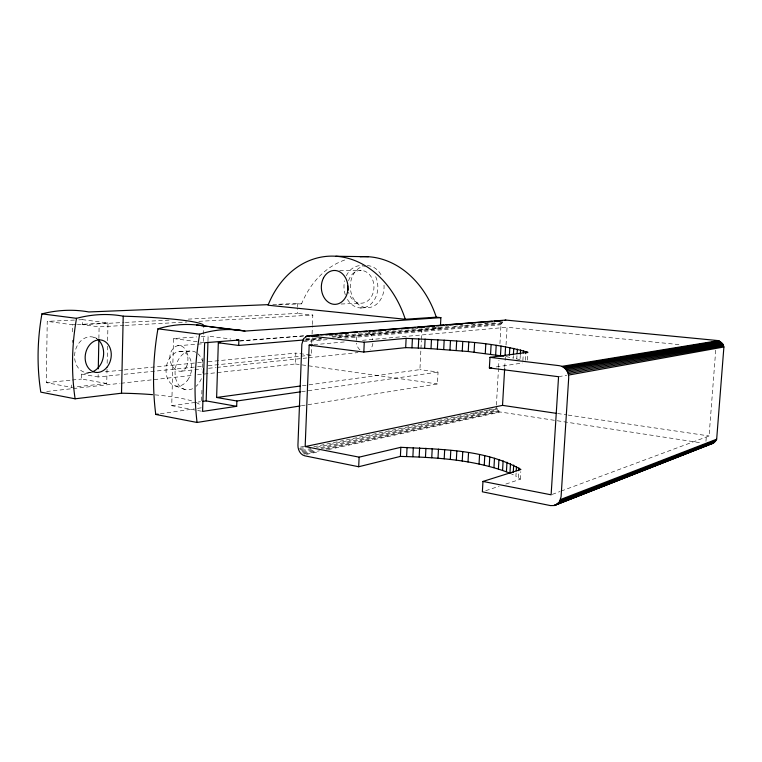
<?xml version="1.0" encoding="UTF-8"?>
<svg xmlns="http://www.w3.org/2000/svg" width="762" height="762" viewBox="0 0 762 762"><rect width="100%" height="100%" fill="white"/><g stroke="black" fill="none" stroke-linecap="round" stroke-linejoin="round"><path stroke-width="0.57" stroke-dasharray="3.81 2.86" d="M107.032 369.256L106.737 383.496L71.571 387.344L46.311 382.667L47.234 321.364L76.762 319.954M71.571 387.344L71.609 384.991M72.352 342.49L72.39 340.128M72.533 331.861L72.657 324.783L47.234 321.364M106.737 383.496L81.582 379.038L81.677 374.123L91.135 373.19M124.044 325.479L99.108 326.85L82.582 324.65L82.667 319.678L77.943 319.897M119.434 374.79L98.117 376.971L98.184 373.475M98.879 338.509L99.108 326.85M107.156 363.312L107.528 345.51M107.623 340.757L107.994 322.945L82.667 319.678M201.444 411.204L171.736 405.698L173.536 338.557L196.596 336.918M201.616 400.698L201.93 390.03M202.597 367.513L202.882 358.035M203.368 341.443L203.549 335.518M203.587 334.337L203.797 327.222M207.978 340.805L208.121 336.09L230.896 339.042M197.577 374.79L295.408 363.96L295.827 353.092L311.229 355.149L311.658 344.538M188.185 319.126L297.351 313.42L297.561 307.877M297.599 306.772L297.732 303.447L301.571 303.828A92.164 73.876 84.2 0 1 345.348 259.785M311.706 343.357L312.029 335.099M312.077 333.927L312.41 325.669M312.449 324.488L312.83 315.058L297.351 313.42M302.4 385.734L419.91 369.627L420.891 349.872M420.948 348.71L421.357 340.576M421.415 339.414L421.938 328.946M301.419 405.746L437.445 383.953L438.064 372.056L419.91 369.627M337.128 337.204L440.312 328.555L440.426 326.374M496.395 405.127L498.5 368.484M498.567 367.303L498.967 360.207M499.92 343.662L501.005 324.755L502.844 321.669M504.72 367.494L505.063 361.569M505.139 360.388L505.339 356.835M506.025 345.005L507.054 327.25L680.485 344.748M520.027 359.721L513.197 358.045L513.321 355.883M516.788 358.873L516.979 355.625M520.084 358.635L520.284 355.359M505.816 484.06L520.332 479.26L515.922 476.155L516.112 472.935M522.875 360.578L523.265 353.987M518.331 477.698L518.779 470.135M525.389 360.331L525.723 354.806M520.332 479.26L520.789 471.649M527.495 360.074L527.895 353.406M705.955 441.284L706.403 435.569M561.127 491.09L709.07 435.959L715.87 348.32M552.231 494.405L560.013 491.5M485.727 490.69L499.12 486.27M306.419 454.371L319.202 451.58M328.498 449.551L500.491 412.023L701.088 442.846M303.552 453.352L316.344 450.59M325.66 448.57L499.005 411.08L500.491 412.023M304.371 454.057L319.488 450.771M326.469 449.256L499.729 411.604M302.781 452.533L314.354 450.037M321.297 448.551L498.358 410.451L499.005 411.08M301.514 450.561L310.782 448.599M316.573 447.361L497.272 408.965L498.358 410.451M302.104 451.59L311.363 449.618M320.631 447.637L497.767 409.746M299.876 449.704L305.667 448.485M313.782 446.77L473.678 413.014M474.84 412.766L478.317 412.032M479.469 411.785L482.946 411.051M484.108 410.813L487.585 410.08M488.747 409.832L496.853 408.118L497.272 408.965M299.504 448.542L304.133 447.57M300.399 447.094L303.886 446.37M558.565 376.714L566.728 375.237M496.281 366.922L522.761 362.979M160.43 413.776L194.215 408.851M197.51 408.375L201.406 407.803M301.581 391.687L438.064 372.056M171.736 405.698L200.435 401.707M46.692 391.487L119.777 383.4M120.958 383.267L192.862 375.304M181.537 371.132L201.549 369.027M208.607 368.294L215.665 367.551M216.837 367.427L307.448 357.892M308.62 357.769L358.045 352.577M124.168 374.304L196.386 366.903M197.568 366.789L202.311 366.303M208.226 365.693L311.229 355.149M46.311 382.667L70.999 380.133M72.18 380.009L81.582 379.038M105.337 371.799L123.082 370.056M124.263 369.941L196.444 362.855M197.625 362.741L202.359 362.274M208.274 361.693L295.827 353.092M313.906 344.7L344.719 341.909M362.493 340.309L507.054 327.25M303.381 341.69L329.413 339.461M344.795 338.147L501.005 324.755M305.381 339.414L320.754 338.137M332.584 337.147L501.739 323.069M306.295 339.785L321.716 338.499M304.914 340.462L321.478 339.071M338.042 337.671L501.329 323.879M329.07 335.785L337.347 335.118M338.528 335.013L346.805 334.347M368.084 332.613L370.446 332.423M377.542 331.851L382.267 331.46M387.001 331.079L394.087 330.508M415.366 328.774L417.728 328.584M426.006 327.908L429.549 327.622M435.464 327.146L441.369 326.66M473.288 324.069L475.65 323.879M485.108 323.107L487.47 322.917M305.953 338.461L313.049 337.88M331.965 336.318L449.037 326.698M453.761 326.307L463.229 325.536M464.41 325.441L495.157 322.907M499.882 322.517L502.253 322.326M177.527 345.767L196.405 344.272M197.587 344.186L202.311 343.805M240.087 340.833L303.828 335.804M239.639 341.052L303.609 335.994M201.206 336.585L208.121 336.09M125.235 325.412L186.976 322.002M198.844 321.345L312.83 315.058M72.657 324.783L76.19 324.602M77.372 324.536L107.994 322.945M82.582 324.65L124.111 322.478M125.292 322.412L170.383 320.059M360.416 307.953L366.703 307.648M341.109 304.019L360.14 303.181M278.444 304.79L301.571 303.828M179.499 351.501L189.995 351.053M272.806 304.467L297.732 303.447M88.573 372.732L91.992 372.637M339.662 270.472L361.302 270.415M432.33 327.717L440.312 328.555M173.536 338.557L204.626 342.738M295.408 363.96L437.445 383.953M557.593 413.518L566.966 414.909M568.147 415.08L709.07 435.959M81.677 374.123L98.117 376.971M506.082 356.616L513.197 358.045M93.755 337.252L96.993 338.395M175.308 385.924L185.309 389.611M509.949 473.154L515.922 476.155M496.538 407.232L496.853 408.118M90.468 372.456A18.126 14.383 -78.8 0 1 75.009 351.93A18.126 14.383 -78.8 0 1 97.145 338.938M192.662 388.668A19.574 14.04 -80 0 1 175.231 369.465A19.574 14.04 -80 0 1 196.996 353.006M197.758 353.597A19.574 14.04 -80 0 1 202.94 362.864M201.387 378.685A19.574 14.04 -80 0 1 196.101 386.315M348.577 280.73A16.412 13.125 88.5 0 1 368.818 273.891A16.412 13.125 88.5 0 1 368.589 300.171A16.412 13.125 88.5 0 1 348.482 292.189M384.019 285.093A21.012 16.878 88.5 0 1 369.589 307.486A21.012 16.878 88.5 0 1 350.644 290.551A21.012 16.878 88.5 0 1 362.95 266.262M367.322 265.643A21.012 16.878 88.5 0 1 381.933 276.616M375.704 276.682A21.184 16.945 88.5 0 1 369.122 305.448A21.184 16.945 88.5 0 1 346.053 296.751M345.291 294.77A21.184 16.945 88.5 0 1 344.605 280.797M346.329 275.787A21.184 16.945 88.5 0 1 361.026 265.624M362.131 265.69A21.184 16.945 88.5 0 1 365.417 266.452M359.988 349.882A10.439 8.363 84.7 0 1 356.397 343.129M356.235 340.423A10.439 8.363 84.7 0 1 358.988 333.404M369.16 332.908A10.439 8.363 84.7 0 1 372.808 339.7M372.904 343.329A10.439 8.363 84.7 0 1 370.17 349.491M154.981 394.859A84.744 13.659 0.4 0 1 194.243 401.774M195.929 402.441A84.744 13.659 0.4 0 1 201.044 405.975M186.795 366.084L185.433 368.494A12.916 8.401 85.6 0 1 179.346 371.18A12.916 9.687 83.6 0 1 172.622 366.503L171.098 363.674A12.63 10.554 80.8 0 1 171.44 350.968L173.098 348.52A12.916 9.687 83.6 0 1 180.051 345.643A12.916 8.401 85.6 0 1 185.938 350.349L187.157 353.235A12.63 6.829 87.1 0 1 186.795 366.084M187.547 380.257A17.488 12.678 -79.9 0 0 182.804 351.796A17.488 12.678 -79.9 0 0 166.335 374.399A17.488 12.678 -79.9 0 0 187.547 380.257"/><path stroke-width="1.14" d="M98.279 368.808L98.86 339.671M121.52 393.211L123.215 316.173A168.593 127.178 -69.8 0 0 76.524 318.325L41.929 313.868A177.727 129.769 -81.6 0 0 40.805 392.144L75.105 398.802L121.52 393.211A84.744 13.659 0.4 0 1 152.562 394.659M202.73 401.393L206.169 400.907L207.94 341.986M300.399 391.858L236.868 400.993L216.627 397.488L218.323 342.738L220.694 342.548M218.323 342.738L238.696 345.453L238.868 340.071L204.626 342.738L202.587 411.413L236.687 406.308L236.868 400.993M510.511 463.591L509.949 473.154C475.193 459.762 437.283 457.4 400.393 456.409L358.692 466.744L304.79 455.828C300.18 454.704 297.761 449.58 297.932 445.141L301.857 344.195L303.581 338.652L307.629 335.756L505.806 320.069L718.585 340.633L722.719 343.986L723.9 346.986L716.671 439.198L713.451 443.065L554.279 505.53L550.44 505.587L482.375 491.804L482.956 481.441L520.922 469.478C484.918 449.132 441.112 449.485 400.831 447.304L359.121 457.152L305.162 446.561L309.172 345.129L312.725 344.805M358.692 466.744L359.121 457.152M309.172 345.129L363.826 352.044L364.265 342.243L406.127 338.347C446.827 340.557 488.585 340.795 527.961 352.292L489.976 357.349L489.375 367.951L558.565 376.714L551.116 494.814L482.956 481.441M400.393 456.409L400.831 447.304M363.826 352.044L405.679 347.643L406.127 338.347M406.613 456.505L407.06 447.408M405.679 347.643L411.956 347.824L412.413 338.538M412.871 456.686L413.328 447.589M411.956 347.824L418.281 348.063L418.748 338.785M419.167 456.943L419.624 447.856M418.281 348.063L424.644 348.339L425.11 339.061M425.463 457.295L425.929 448.208M503.882 356.225L468.239 351.511L431.016 348.672L431.483 339.385M431.749 457.733L432.216 448.637M437.369 349.034L437.855 339.757M440.484 325.279L440.884 317.63L436.274 317.173L405.289 319.268L268.043 305.219A95.926 75.238 84.2 0 1 338.071 256.432A95.926 75.238 84.2 0 1 405.289 319.268M437.998 458.248L438.474 449.142M443.703 349.453L444.179 340.157M444.189 458.848L444.675 449.732M449.971 349.91L450.466 340.604M450.313 459.534L450.799 450.399M456.162 350.406L456.667 341.081M456.333 460.286L456.829 451.133M462.267 350.939L462.763 341.595M462.239 461.124L462.744 451.952M468.239 351.511L468.754 342.148M468.011 462.029L468.516 452.838M474.078 352.12L474.593 342.729M479.041 464.077L479.555 454.809M485.27 353.444L485.794 343.986M484.241 465.201L484.765 455.905M490.576 354.149L491.109 344.653M489.223 466.392L489.756 457.057M495.652 354.882L496.195 345.348M493.947 467.639L494.49 458.267M500.472 355.635L501.025 346.062M498.405 468.944L498.948 459.524M505.082 355.349L505.577 346.805M305.162 446.561L502.529 405.365L504.654 368.675M502.577 470.306L503.12 460.839M509.397 355.073L509.835 347.558M506.425 471.707L506.987 462.191M513.388 354.806L513.769 348.329M517.112 353.454L517.369 349.11M513.245 472.507L513.693 465.02M520.351 354.263L520.608 349.901M516.236 470.783L516.493 466.487M523.332 352.892L523.465 350.691M518.779 470.135L518.912 467.973M525.79 353.701L525.923 351.492M555.488 505.149L559.394 501.92L561.08 496.767L568.69 377.99C569.138 372.332 565.08 366.379 559.26 365.674L489.976 357.349M554.126 505.311L714.299 442.484M554.279 505.53L713.451 443.065M559.394 501.92L715.708 441.017M558.584 502.958L715.061 441.798M560.051 500.767L716.251 440.141M560.556 499.51L716.671 439.198M712.537 443.513L708.631 443.836M504.996 320.297L505.806 320.069M568.528 375.075L723.9 346.986M568.185 373.647L723.633 345.938M567.68 372.275L723.243 344.929M567.014 370.98L722.719 343.986M566.214 369.78L722.071 343.11M565.271 368.703L721.328 342.319M564.223 367.76L720.49 341.643M563.07 366.979L719.566 341.081M561.851 366.36L718.585 340.633M207.35 326.469L203.825 326.041A179.194 124.949 -72.3 0 0 157.934 328.813A192.7 124.406 -82 0 0 155.762 414.452L197.053 422.462L300.247 405.936M489.375 367.951L491.681 367.608M155.762 414.452L158.096 414.118M216.627 397.488L300.047 386.058M307.629 335.756L364.265 342.243M238.696 345.453L303.924 339.985M305.819 336.49L309.362 336.204M316.449 335.642L318.811 335.451M325.898 334.88L328.26 334.699M335.347 334.127L337.709 333.937M344.795 333.375L348.339 333.089M354.244 332.623L356.606 332.432M363.693 331.87L367.236 331.584M373.142 331.108L376.685 330.832M382.591 330.356L386.134 330.07M392.03 329.603L395.573 329.317M401.479 328.851L406.203 328.47M412.109 328.003L414.471 327.812M421.557 327.241L425.101 326.965M431.006 326.488L434.55 326.212M440.455 325.736L443.998 325.45M449.904 324.983L453.447 324.698M459.353 324.231L462.896 323.945M468.801 323.469L472.345 323.193M478.241 322.717L482.965 322.345M487.69 321.964L492.414 321.583M497.138 321.212L501.863 320.831M306.705 336.042L309.067 335.861M311.429 335.671L318.506 335.109M320.869 334.918L337.395 333.604M339.757 333.423L348.015 332.765M350.377 332.575L357.464 332.013M359.816 331.822L366.903 331.26M369.265 331.079L376.342 330.517M378.704 330.327L385.791 329.765M388.144 329.575L415.3 327.422M417.652 327.231L424.739 326.669M427.101 326.479L434.178 325.917M436.54 325.736L443.627 325.174M445.98 324.983L462.505 323.669M464.868 323.479L492.014 321.326M494.376 321.135L501.463 320.573M157.934 328.813L199.644 334.185A184.661 123.292 -73.3 0 1 244.945 331.079L440.884 317.63M268.053 304.657L88.83 311.963A164.125 127.692 -68.4 0 0 41.929 313.868M335.842 256.242L368.351 256.727M424.644 348.339L431.016 348.672M196.558 324.974L241.392 330.47M209.702 326.765L244.945 331.079M236.591 339.776L238.868 340.071M502.529 405.365L556.422 413.347M206.169 400.907L236.687 406.308M97.917 339.528A18.126 14.383 -78.8 0 1 103.318 356.987A18.126 14.383 -78.8 0 1 92.345 371.885M203.502 368.922A19.574 14.04 -80 0 1 203.092 372.932M348.015 290.141A16.412 13.125 88.5 0 1 347.72 285.902M197.053 422.462A198.015 121.901 -82.1 0 1 199.644 334.185M123.215 316.173A85.401 7.658 1.4 0 1 203.825 326.041M360.15 256.765A92.164 73.876 84.2 0 1 436.274 317.173M75.105 398.802A182.232 128.416 -81.8 0 1 76.524 318.325M323.479 277.987A16.954 13.325 88.3 0 0 333.975 304.324A16.954 13.325 88.3 0 0 346.529 279.921A16.954 13.325 88.3 0 0 323.479 277.987M106.842 367.398A16.431 12.925 -79 0 0 102.384 340.309A16.431 12.925 -79 0 0 85.401 360.826A16.431 12.925 -79 0 0 106.842 367.398"/></g></svg>
